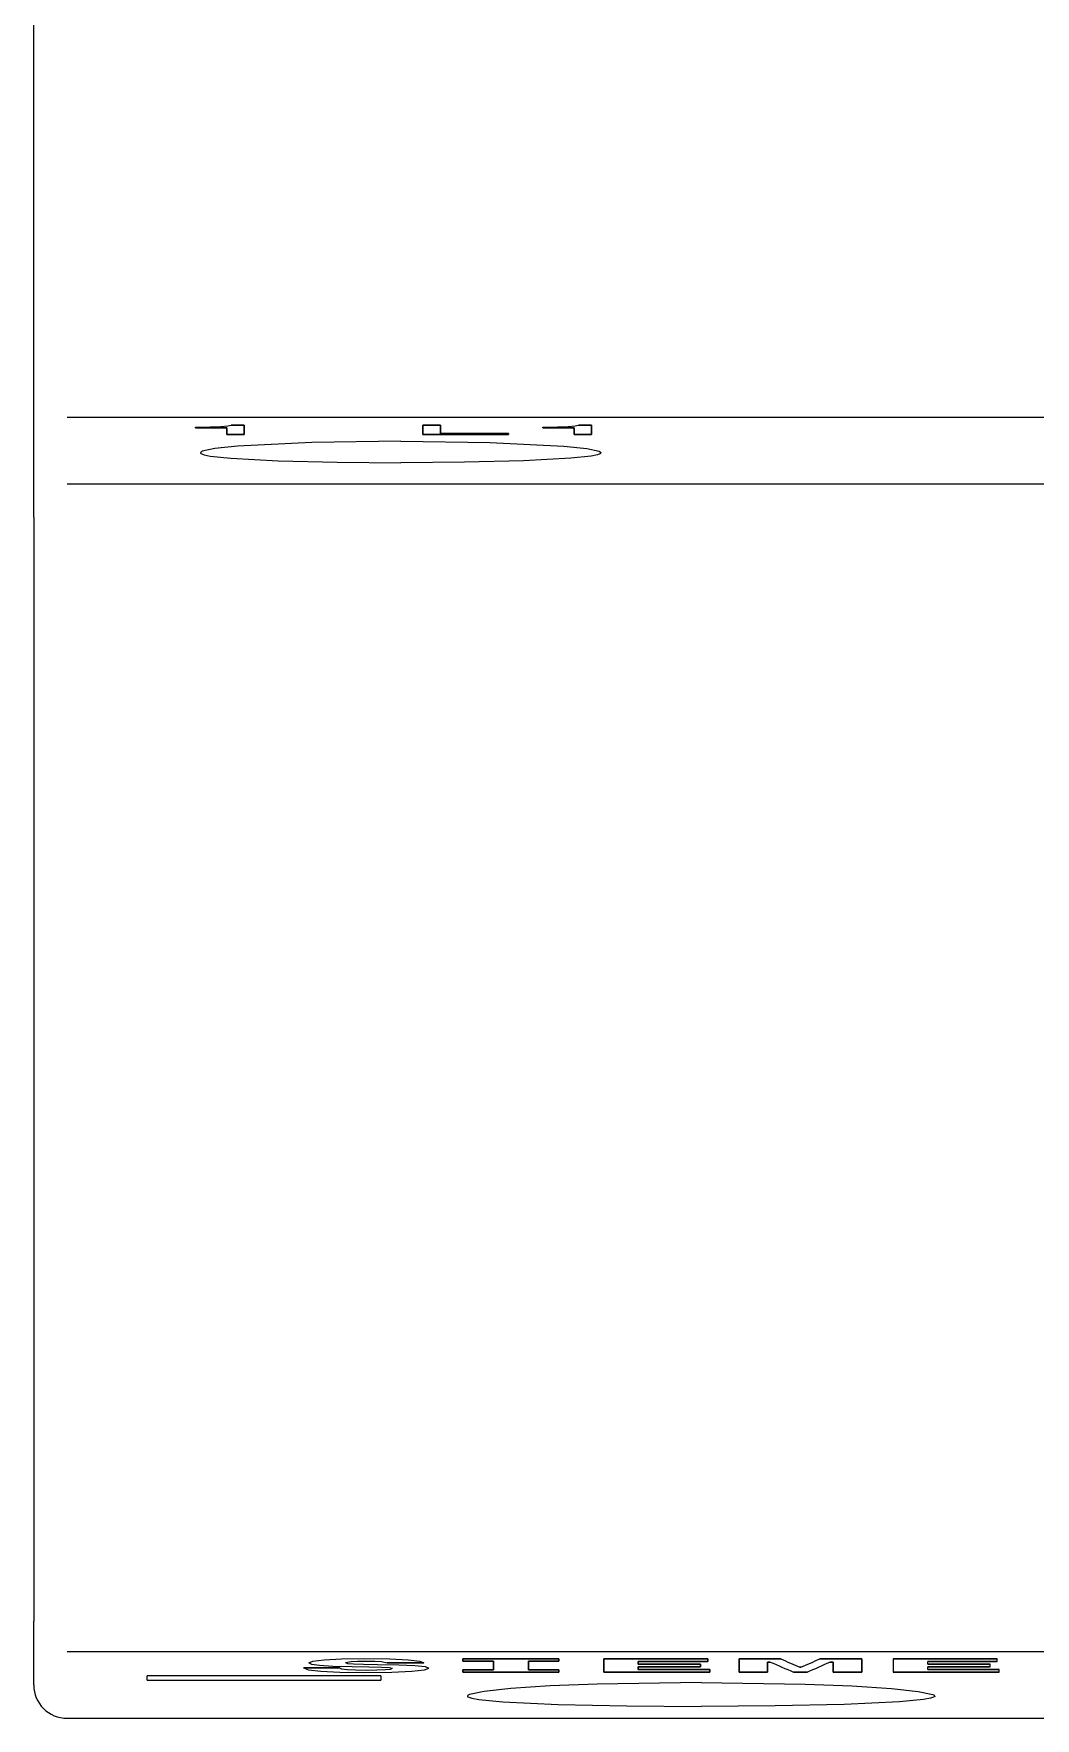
# Model space of a CAD drawing. Extents: x 72 to 370, y -12 to 333.
# Drawn here: x 187.5 to 202.51, y -4.95 to 20.3 of the extents above; entities that cross this region are included whole.
import ezdxf

# ---------------------------------------------------------------- set-up
doc = ezdxf.new("R2010")
doc.units = 0
doc.layers.get('0').update_dxf_attribs({"linetype": 'CONTINUOUS'})

msp = doc.modelspace()

# ---------------------------------------------------------------- linework, layer by layer
at = {"color": 7, "ltscale": 0.150931}
msp.add_line((187.5, 15.010712), (187.5, 21.047958), dxfattribs=at)
at = {"color": 7, "ltscale": 0.023927}
msp.add_line((187.5, 14.053627), (187.5, 15.010712), dxfattribs=at)
at = {"color": 7}
for p, q in [((232, 14.547638), (188, 14.547638)), ((232, 13.547604), (188, 13.547604)), ((188, -3.952446), (232, -3.952446))]:
    msp.add_line(p, q, dxfattribs=at)
at = {"color": 7, "ltscale": 0.005477}
for p, q in [((189.926117, 14.404694), (190.145172, 14.406368)), ((189.926117, 14.404694), (190.145172, 14.406368)), ((195.130707, 14.404694), (195.349762, 14.406368)), ((195.130707, 14.404694), (195.349762, 14.406368))]:
    msp.add_line(p, q, dxfattribs=at)
at = {"color": 7, "ltscale": 0.000369}
for p, q in [((189.926117, 14.404694), (189.926117, 14.389935)), ((189.926117, 14.389935), (189.926117, 14.404694)), ((195.130707, 14.404694), (195.130707, 14.389935)), ((195.130707, 14.389935), (195.130707, 14.404694))]:
    msp.add_line(p, q, dxfattribs=at)
at = {"color": 7, "ltscale": 0.003963}
for p, q in [((190.145172, 14.406368), (190.303619, 14.411392)), ((190.145172, 14.406368), (190.303619, 14.411392)), ((192.322647, -4.226204), (192.481155, -4.228386)), ((192.322647, -4.226204), (192.481155, -4.228386))]:
    msp.add_line(p, q, dxfattribs=at)
at = {"color": 7, "ltscale": 0.002603}
for p, q in [((190.303619, 14.411392), (190.407379, 14.42001)), ((190.303619, 14.411392), (190.407379, 14.42001)), ((195.50827, 14.411392), (195.61203, 14.42001)), ((195.50827, 14.411392), (195.61203, 14.42001))]:
    msp.add_line(p, q, dxfattribs=at)
at = {"color": 7, "ltscale": 0.001336}
msp.add_line((190.407379, 14.42001), (190.459259, 14.432903), dxfattribs=at)
msp.add_line((190.407379, 14.42001), (190.459259, 14.432903), dxfattribs=at)
at = {"color": 7, "ltscale": 0.0049}
for p, q in [((190.655243, 14.432903), (190.459259, 14.432903)), ((190.459259, 14.432903), (190.655243, 14.432903)), ((195.859833, 14.432903), (195.663849, 14.432903)), ((195.663849, 14.432903), (195.859833, 14.432903))]:
    msp.add_line(p, q, dxfattribs=at)
at = {"color": 7, "ltscale": 0.003555}
for p, q in [((190.655243, 14.290691), (190.655243, 14.432903)), ((190.655243, 14.432903), (190.655243, 14.290691)), ((195.859833, 14.290691), (195.859833, 14.432903)), ((195.859833, 14.432903), (195.859833, 14.290691))]:
    msp.add_line(p, q, dxfattribs=at)
at = {"color": 7, "ltscale": 0.006628}
for p, q in [((193.594696, 14.431843), (193.329559, 14.431843)), ((193.329559, 14.431843), (193.594696, 14.431843))]:
    msp.add_line(p, q, dxfattribs=at)
at = {"color": 7, "ltscale": 0.003529}
for p, q in [((193.329559, 14.431843), (193.329559, 14.290691)), ((193.329559, 14.290691), (193.329559, 14.431843))]:
    msp.add_line(p, q, dxfattribs=at)
at = {"color": 7, "ltscale": 0.003118}
for p, q in [((193.594696, 14.307137), (193.594696, 14.431843)), ((193.594696, 14.431843), (193.594696, 14.307137))]:
    msp.add_line(p, q, dxfattribs=at)
at = {"color": 7, "ltscale": 0.003965}
msp.add_line((195.349762, 14.406368), (195.50827, 14.411392), dxfattribs=at)
msp.add_line((195.349762, 14.406368), (195.50827, 14.411392), dxfattribs=at)
at = {"color": 7, "ltscale": 0.001335}
msp.add_line((195.61203, 14.42001), (195.663849, 14.432903), dxfattribs=at)
msp.add_line((195.61203, 14.42001), (195.663849, 14.432903), dxfattribs=at)
at = {"color": 7, "ltscale": 0.011671}
for p, q in [((189.926117, 14.389935), (190.392975, 14.389935)), ((190.392975, 14.389935), (189.926117, 14.389935))]:
    msp.add_line(p, q, dxfattribs=at)
at = {"color": 7, "ltscale": 0.002481}
for p, q in [((190.392975, 14.389935), (190.392975, 14.290691)), ((190.392975, 14.290691), (190.392975, 14.389935)), ((195.597626, 14.389935), (195.597626, 14.290691)), ((195.597626, 14.290691), (195.597626, 14.389935))]:
    msp.add_line(p, q, dxfattribs=at)
at = {"color": 7, "ltscale": 0.006557}
for p, q in [((190.392975, 14.290691), (190.655243, 14.290691)), ((190.655243, 14.290691), (190.392975, 14.290691))]:
    msp.add_line(p, q, dxfattribs=at)
at = {"color": 7, "ltscale": 0.032133}
for p, q in [((193.329559, 14.290691), (194.614899, 14.290691)), ((194.614899, 14.290691), (193.329559, 14.290691))]:
    msp.add_line(p, q, dxfattribs=at)
at = {"color": 7, "ltscale": 0.025505}
for p, q in [((194.614899, 14.307137), (193.594696, 14.307137)), ((193.594696, 14.307137), (194.614899, 14.307137))]:
    msp.add_line(p, q, dxfattribs=at)
at = {"color": 7, "ltscale": 0.000411}
for p, q in [((194.614899, 14.290691), (194.614899, 14.307137)), ((194.614899, 14.307137), (194.614899, 14.290691))]:
    msp.add_line(p, q, dxfattribs=at)
at = {"color": 7, "ltscale": 0.011673}
for p, q in [((195.130707, 14.389935), (195.597626, 14.389935)), ((195.597626, 14.389935), (195.130707, 14.389935))]:
    msp.add_line(p, q, dxfattribs=at)
at = {"color": 7, "ltscale": 0.006555}
for p, q in [((195.597626, 14.290691), (195.859833, 14.290691)), ((195.859833, 14.290691), (195.597626, 14.290691))]:
    msp.add_line(p, q, dxfattribs=at)
at = {"color": 7, "ltscale": 0.024998}
msp.add_line((187.5, 13.053703), (187.5, 14.053627), dxfattribs=at)
at = {"color": 7, "ltscale": 0.413697}
msp.add_line((187.5, 13.053703), (187.5, -3.494171), dxfattribs=at)
at = {"color": 7, "ltscale": 0.023946}
msp.add_line((187.5, -4.452019), (187.5, -3.494171), dxfattribs=at)
at = {"color": 7, "ltscale": 0.013419}
for p, q in [((192.081299, -4.195854), (191.544556, -4.195854)), ((191.544556, -4.195854), (192.081299, -4.195854))]:
    msp.add_line(p, q, dxfattribs=at)
at = {"color": 7, "ltscale": 0.001942}
msp.add_line((191.544556, -4.195854), (191.616608, -4.224838), dxfattribs=at)
msp.add_line((191.544556, -4.195854), (191.616608, -4.224838), dxfattribs=at)
at = {"color": 7, "ltscale": 0.004713}
msp.add_line((191.616608, -4.224838), (191.803925, -4.24601), dxfattribs=at)
msp.add_line((191.616608, -4.224838), (191.803925, -4.24601), dxfattribs=at)
at = {"color": 7, "ltscale": 0.001583}
msp.add_line((191.62381, -4.120453), (191.681442, -4.094223), dxfattribs=at)
msp.add_line((191.62381, -4.120453), (191.681442, -4.094223), dxfattribs=at)
at = {"color": 7, "ltscale": 0.001123}
msp.add_line((191.62381, -4.120453), (191.663422, -4.141663), dxfattribs=at)
msp.add_line((191.62381, -4.120453), (191.663422, -4.141663), dxfattribs=at)
at = {"color": 7, "ltscale": 0.002997}
msp.add_line((191.663422, -4.141663), (191.782303, -4.157173), dxfattribs=at)
msp.add_line((191.663422, -4.141663), (191.782303, -4.157173), dxfattribs=at)
at = {"color": 7, "ltscale": 0.004264}
msp.add_line((191.681442, -4.094223), (191.850754, -4.073601), dxfattribs=at)
msp.add_line((191.681442, -4.094223), (191.850754, -4.073601), dxfattribs=at)
at = {"color": 7, "ltscale": 0.005051}
msp.add_line((191.782303, -4.157173), (191.984039, -4.167999), dxfattribs=at)
msp.add_line((191.782303, -4.157173), (191.984039, -4.167999), dxfattribs=at)
at = {"color": 7, "ltscale": 0.007122}
msp.add_line((191.803925, -4.24601), (192.088501, -4.258873), dxfattribs=at)
msp.add_line((191.803925, -4.24601), (192.088501, -4.258873), dxfattribs=at)
at = {"color": 7, "ltscale": 0.006583}
msp.add_line((191.850754, -4.073601), (192.113708, -4.06002), dxfattribs=at)
msp.add_line((191.850754, -4.073601), (192.113708, -4.06002), dxfattribs=at)
at = {"color": 7, "ltscale": 0.007207}
msp.add_line((191.984039, -4.167999), (192.272217, -4.175079), dxfattribs=at)
msp.add_line((191.984039, -4.167999), (192.272217, -4.175079), dxfattribs=at)
at = {"color": 7, "ltscale": 0.000881}
msp.add_line((192.081299, -4.195854), (192.113708, -4.209724), dxfattribs=at)
msp.add_line((192.081299, -4.195854), (192.113708, -4.209724), dxfattribs=at)
at = {"color": 7, "ltscale": 0.009277}
msp.add_line((192.088501, -4.258873), (192.459534, -4.263405), dxfattribs=at)
msp.add_line((192.088501, -4.258873), (192.459534, -4.263405), dxfattribs=at)
at = {"color": 7, "ltscale": 0.008556}
msp.add_line((192.113708, -4.06002), (192.455933, -4.055168), dxfattribs=at)
msp.add_line((192.113708, -4.06002), (192.455933, -4.055168), dxfattribs=at)
at = {"color": 7, "ltscale": 0.002087}
msp.add_line((192.113708, -4.209724), (192.196564, -4.21991), dxfattribs=at)
msp.add_line((192.113708, -4.209724), (192.196564, -4.21991), dxfattribs=at)
at = {"color": 7, "ltscale": 0.002113}
msp.add_line((192.171356, -4.117523), (192.254211, -4.100739), dxfattribs=at)
msp.add_line((192.171356, -4.117523), (192.254211, -4.100739), dxfattribs=at)
at = {"color": 7, "ltscale": 0.000774}
msp.add_line((192.171356, -4.117523), (192.200165, -4.128906), dxfattribs=at)
msp.add_line((192.171356, -4.117523), (192.200165, -4.128906), dxfattribs=at)
at = {"color": 7, "ltscale": 0.003156}
msp.add_line((192.196564, -4.21991), (192.322647, -4.226204), dxfattribs=at)
msp.add_line((192.196564, -4.21991), (192.322647, -4.226204), dxfattribs=at)
at = {"color": 7, "ltscale": 0.002348}
msp.add_line((192.200165, -4.128906), (192.293823, -4.13588), dxfattribs=at)
msp.add_line((192.200165, -4.128906), (192.293823, -4.13588), dxfattribs=at)
at = {"color": 7, "ltscale": 0.002434}
msp.add_line((192.254211, -4.100739), (192.351471, -4.096001), dxfattribs=at)
msp.add_line((192.254211, -4.100739), (192.351471, -4.096001), dxfattribs=at)
at = {"color": 7, "ltscale": 0.006215}
msp.add_line((192.272217, -4.175079), (192.520782, -4.179596), dxfattribs=at)
msp.add_line((192.272217, -4.175079), (192.520782, -4.179596), dxfattribs=at)
at = {"color": 7, "ltscale": 0.003694}
msp.add_line((192.293823, -4.13588), (192.441528, -4.140503), dxfattribs=at)
msp.add_line((192.293823, -4.13588), (192.441528, -4.140503), dxfattribs=at)
at = {"color": 7, "ltscale": 0.003333}
msp.add_line((192.351471, -4.096001), (192.484756, -4.093925), dxfattribs=at)
msp.add_line((192.351471, -4.096001), (192.484756, -4.093925), dxfattribs=at)
at = {"color": 7, "ltscale": 0.005224}
msp.add_line((192.441528, -4.140503), (192.650452, -4.144257), dxfattribs=at)
msp.add_line((192.441528, -4.140503), (192.650452, -4.144257), dxfattribs=at)
at = {"color": 7, "ltscale": 0.009457}
msp.add_line((192.455933, -4.055168), (192.834183, -4.06002), dxfattribs=at)
msp.add_line((192.455933, -4.055168), (192.834183, -4.06002), dxfattribs=at)
at = {"color": 7, "ltscale": 0.010177}
msp.add_line((192.459534, -4.263405), (192.866608, -4.258873), dxfattribs=at)
msp.add_line((192.459534, -4.263405), (192.866608, -4.258873), dxfattribs=at)
at = {"color": 7, "ltscale": 0.004053}
msp.add_line((192.481155, -4.228386), (192.64325, -4.226753), dxfattribs=at)
msp.add_line((192.481155, -4.228386), (192.64325, -4.226753), dxfattribs=at)
at = {"color": 7, "ltscale": 0.003153}
msp.add_line((192.484756, -4.093925), (192.61084, -4.096001), dxfattribs=at)
msp.add_line((192.484756, -4.093925), (192.61084, -4.096001), dxfattribs=at)
at = {"color": 7, "ltscale": 0.004774}
msp.add_line((192.520782, -4.179596), (192.7117, -4.18438), dxfattribs=at)
msp.add_line((192.520782, -4.179596), (192.7117, -4.18438), dxfattribs=at)
at = {"color": 7, "ltscale": 0.002525}
msp.add_line((192.61084, -4.096001), (192.7117, -4.101334), dxfattribs=at)
msp.add_line((192.61084, -4.096001), (192.7117, -4.101334), dxfattribs=at)
at = {"color": 7, "ltscale": 0.003155}
msp.add_line((192.64325, -4.226753), (192.769333, -4.221558), dxfattribs=at)
msp.add_line((192.64325, -4.226753), (192.769333, -4.221558), dxfattribs=at)
at = {"color": 7, "ltscale": 0.008017}
msp.add_line((192.650452, -4.144257), (192.971069, -4.151161), dxfattribs=at)
msp.add_line((192.650452, -4.144257), (192.971069, -4.151161), dxfattribs=at)
at = {"color": 7, "ltscale": 0.002211}
msp.add_line((192.7117, -4.101334), (192.798157, -4.119865), dxfattribs=at)
msp.add_line((192.7117, -4.101334), (192.798157, -4.119865), dxfattribs=at)
at = {"color": 7, "ltscale": 0.002977}
msp.add_line((192.7117, -4.18438), (192.830566, -4.191383), dxfattribs=at)
msp.add_line((192.7117, -4.18438), (192.830566, -4.191383), dxfattribs=at)
at = {"color": 7, "ltscale": 0.001902}
msp.add_line((192.769333, -4.221558), (192.844986, -4.213585), dxfattribs=at)
msp.add_line((192.769333, -4.221558), (192.844986, -4.213585), dxfattribs=at)
at = {"color": 7, "ltscale": 5.9e-05}
for p, q in [((192.798157, -4.119865), (192.798157, -4.122208)), ((192.798157, -4.122208), (192.798157, -4.119865))]:
    msp.add_line(p, q, dxfattribs=at)
at = {"color": 7, "ltscale": 0.013689}
for p, q in [((192.798157, -4.122208), (193.345703, -4.122208)), ((193.345703, -4.122208), (192.798157, -4.122208))]:
    msp.add_line(p, q, dxfattribs=at)
at = {"color": 7, "ltscale": 0.001118}
msp.add_line((192.830566, -4.191383), (192.87381, -4.202805), dxfattribs=at)
msp.add_line((192.830566, -4.191383), (192.87381, -4.202805), dxfattribs=at)
at = {"color": 7, "ltscale": 0.006942}
msp.add_line((192.834183, -4.06002), (193.111557, -4.072998), dxfattribs=at)
msp.add_line((192.834183, -4.06002), (193.111557, -4.072998), dxfattribs=at)
at = {"color": 7, "ltscale": 0.000769}
msp.add_line((192.844986, -4.213585), (192.87381, -4.202805), dxfattribs=at)
msp.add_line((192.844986, -4.213585), (192.87381, -4.202805), dxfattribs=at)
at = {"color": 7, "ltscale": 0.007481}
msp.add_line((192.866608, -4.258873), (193.165588, -4.246811), dxfattribs=at)
msp.add_line((192.866608, -4.258873), (193.165588, -4.246811), dxfattribs=at)
at = {"color": 7, "ltscale": 0.006039}
msp.add_line((192.971069, -4.151161), (193.212418, -4.161453), dxfattribs=at)
msp.add_line((192.971069, -4.151161), (193.212418, -4.161453), dxfattribs=at)
at = {"color": 7, "ltscale": 0.004355}
msp.add_line((193.111557, -4.072998), (193.28447, -4.094223), dxfattribs=at)
msp.add_line((193.111557, -4.072998), (193.28447, -4.094223), dxfattribs=at)
at = {"color": 7, "ltscale": 0.004709}
msp.add_line((193.165588, -4.246811), (193.352905, -4.227028), dxfattribs=at)
msp.add_line((193.165588, -4.246811), (193.352905, -4.227028), dxfattribs=at)
at = {"color": 7, "ltscale": 0.003802}
msp.add_line((193.212418, -4.161453), (193.363708, -4.177055), dxfattribs=at)
msp.add_line((193.212418, -4.161453), (193.363708, -4.177055), dxfattribs=at)
at = {"color": 7, "ltscale": 0.001683}
msp.add_line((193.28447, -4.094223), (193.345703, -4.122208), dxfattribs=at)
msp.add_line((193.28447, -4.094223), (193.345703, -4.122208), dxfattribs=at)
at = {"color": 7, "ltscale": 0.001751}
msp.add_line((193.352905, -4.227028), (193.417755, -4.200584), dxfattribs=at)
msp.add_line((193.352905, -4.227028), (193.417755, -4.200584), dxfattribs=at)
at = {"color": 7, "ltscale": 0.001474}
msp.add_line((193.363708, -4.177055), (193.417755, -4.200584), dxfattribs=at)
msp.add_line((193.363708, -4.177055), (193.417755, -4.200584), dxfattribs=at)
at = {"color": 7, "ltscale": 0.036023}
for p, q in [((195.370209, -4.060631), (193.929276, -4.060631)), ((193.929276, -4.060631), (195.370209, -4.060631)), ((193.929276, -4.258339), (195.370209, -4.258339)), ((195.370209, -4.258339), (193.929276, -4.258339))]:
    msp.add_line(p, q, dxfattribs=at)
at = {"color": 7, "ltscale": 0.000899}
for p, q in [((193.929276, -4.060631), (193.929276, -4.096596)), ((193.929276, -4.096596), (193.929276, -4.060631)), ((195.370209, -4.096596), (195.370209, -4.060631)), ((195.370209, -4.060631), (195.370209, -4.096596))]:
    msp.add_line(p, q, dxfattribs=at)
at = {"color": 7, "ltscale": 0.011438}
for p, q in [((193.929276, -4.096596), (194.38678, -4.096596)), ((194.38678, -4.096596), (193.929276, -4.096596)), ((194.38678, -4.225937), (193.929276, -4.225937)), ((193.929276, -4.225937), (194.38678, -4.225937)), ((194.912704, -4.096596), (195.370209, -4.096596)), ((195.370209, -4.096596), (194.912704, -4.096596)), ((195.370209, -4.225937), (194.912704, -4.225937)), ((194.912704, -4.225937), (195.370209, -4.225937))]:
    msp.add_line(p, q, dxfattribs=at)
at = {"color": 7, "ltscale": 0.00081}
for p, q in [((193.929276, -4.225937), (193.929276, -4.258339)), ((193.929276, -4.258339), (193.929276, -4.225937)), ((195.370209, -4.258339), (195.370209, -4.225937)), ((195.370209, -4.225937), (195.370209, -4.258339))]:
    msp.add_line(p, q, dxfattribs=at)
at = {"color": 7, "ltscale": 0.003234}
for p, q in [((194.38678, -4.096596), (194.38678, -4.225937)), ((194.38678, -4.225937), (194.38678, -4.096596)), ((194.912704, -4.225937), (194.912704, -4.096596)), ((194.912704, -4.096596), (194.912704, -4.225937))]:
    msp.add_line(p, q, dxfattribs=at)
at = {"color": 7, "ltscale": 0.038995}
for p, q in [((197.600037, -4.060631), (196.040222, -4.060631)), ((196.040222, -4.060631), (197.600037, -4.060631)), ((201.937195, -4.060631), (200.377411, -4.060631)), ((200.377411, -4.060631), (201.937195, -4.060631))]:
    msp.add_line(p, q, dxfattribs=at)
at = {"color": 7, "ltscale": 0.004943}
for p, q in [((196.040222, -4.060631), (196.040222, -4.258339)), ((196.040222, -4.258339), (196.040222, -4.060631)), ((198.068329, -4.060631), (198.068329, -4.258339)), ((198.068329, -4.258339), (198.068329, -4.060631)), ((199.905502, -4.258339), (199.905502, -4.060631)), ((199.905502, -4.060631), (199.905502, -4.258339)), ((200.377411, -4.060631), (200.377411, -4.258339)), ((200.377411, -4.060631), (200.377411, -4.258339))]:
    msp.add_line(p, q, dxfattribs=at)
at = {"color": 7, "ltscale": 0.039716}
for p, q in [((196.040222, -4.258339), (197.628845, -4.258339)), ((197.628845, -4.258339), (196.040222, -4.258339))]:
    msp.add_line(p, q, dxfattribs=at)
at = {"color": 7, "ltscale": 0.001009}
for p, q in [((196.55896, -4.140503), (196.55896, -4.100151)), ((196.55896, -4.100151), (196.55896, -4.140503)), ((200.896133, -4.140503), (200.896133, -4.100151)), ((200.896133, -4.140503), (200.896133, -4.100151))]:
    msp.add_line(p, q, dxfattribs=at)
at = {"color": 7, "ltscale": 0.026027}
for p, q in [((196.55896, -4.100151), (197.600037, -4.100151)), ((197.600037, -4.100151), (196.55896, -4.100151)), ((200.896133, -4.100151), (201.937195, -4.100151)), ((201.937195, -4.100151), (200.896133, -4.100151))]:
    msp.add_line(p, q, dxfattribs=at)
at = {"color": 7, "ltscale": 0.023325}
for p, q in [((197.491959, -4.140503), (196.55896, -4.140503)), ((196.55896, -4.140503), (197.491959, -4.140503)), ((196.55896, -4.178467), (197.491959, -4.178467)), ((197.491959, -4.178467), (196.55896, -4.178467)), ((201.829132, -4.140503), (200.896133, -4.140503)), ((200.896133, -4.140503), (201.829132, -4.140503)), ((200.896133, -4.178467), (201.829132, -4.178467)), ((201.829132, -4.178467), (200.896133, -4.178467))]:
    msp.add_line(p, q, dxfattribs=at)
at = {"color": 7, "ltscale": 0.001105}
for p, q in [((196.55896, -4.222649), (196.55896, -4.178467)), ((196.55896, -4.178467), (196.55896, -4.222649)), ((200.896133, -4.222649), (200.896133, -4.178467)), ((200.896133, -4.222649), (200.896133, -4.178467))]:
    msp.add_line(p, q, dxfattribs=at)
at = {"color": 7, "ltscale": 0.026747}
for p, q in [((197.628845, -4.222649), (196.55896, -4.222649)), ((196.55896, -4.222649), (197.628845, -4.222649)), ((201.966019, -4.222649), (200.896133, -4.222649)), ((200.896133, -4.222649), (201.966019, -4.222649))]:
    msp.add_line(p, q, dxfattribs=at)
at = {"color": 7, "ltscale": 0.000949}
for p, q in [((197.491959, -4.178467), (197.491959, -4.140503)), ((197.491959, -4.140503), (197.491959, -4.178467)), ((201.829132, -4.178467), (201.829132, -4.140503)), ((201.829132, -4.178467), (201.829132, -4.140503))]:
    msp.add_line(p, q, dxfattribs=at)
at = {"color": 7, "ltscale": 0.000988}
for p, q in [((197.600037, -4.100151), (197.600037, -4.060631)), ((197.600037, -4.060631), (197.600037, -4.100151)), ((201.937195, -4.100151), (201.937195, -4.060631)), ((201.937195, -4.100151), (201.937195, -4.060631))]:
    msp.add_line(p, q, dxfattribs=at)
at = {"color": 7, "ltscale": 0.000892}
for p, q in [((197.628845, -4.258339), (197.628845, -4.222649)), ((197.628845, -4.222649), (197.628845, -4.258339)), ((201.966019, -4.258339), (201.966019, -4.222649)), ((201.966019, -4.258339), (201.966019, -4.222649))]:
    msp.add_line(p, q, dxfattribs=at)
at = {"color": 7, "ltscale": 0.01567}
for p, q in [((198.695129, -4.060631), (198.068329, -4.060631)), ((198.068329, -4.060631), (198.695129, -4.060631)), ((199.905502, -4.060631), (199.278702, -4.060631)), ((199.278702, -4.060631), (199.905502, -4.060631))]:
    msp.add_line(p, q, dxfattribs=at)
at = {"color": 7, "ltscale": 0.010627}
for p, q in [((198.068329, -4.258339), (198.493408, -4.258339)), ((198.493408, -4.258339), (198.068329, -4.258339))]:
    msp.add_line(p, q, dxfattribs=at)
at = {"color": 7, "ltscale": 0.003755}
for p, q in [((198.493408, -4.258339), (198.493408, -4.108124)), ((198.493408, -4.108124), (198.493408, -4.258339)), ((199.476837, -4.108124), (199.476837, -4.258339)), ((199.476837, -4.258339), (199.476837, -4.108124))]:
    msp.add_line(p, q, dxfattribs=at)
at = {"color": 7, "ltscale": 0.00108}
for p, q in [((198.493408, -4.108124), (198.536621, -4.108124)), ((198.536621, -4.108124), (198.493408, -4.108124))]:
    msp.add_line(p, q, dxfattribs=at)
at = {"color": 7, "ltscale": 0.005043}
for p, q in [((198.886047, -4.258339), (199.087784, -4.258339)), ((199.087784, -4.258339), (198.886047, -4.258339))]:
    msp.add_line(p, q, dxfattribs=at)
at = {"color": 7, "ltscale": 0.00036}
for p, q in [((198.994125, -4.185501), (198.979706, -4.185501)), ((198.979706, -4.185501), (198.994125, -4.185501))]:
    msp.add_line(p, q, dxfattribs=at)
at = {"color": 7, "ltscale": 0.001171}
for p, q in [((199.429993, -4.108124), (199.476837, -4.108124)), ((199.476837, -4.108124), (199.429993, -4.108124))]:
    msp.add_line(p, q, dxfattribs=at)
at = {"color": 7, "ltscale": 0.010717}
for p, q in [((199.476837, -4.258339), (199.905502, -4.258339)), ((199.905502, -4.258339), (199.476837, -4.258339))]:
    msp.add_line(p, q, dxfattribs=at)
at = {"color": 7, "ltscale": 0.039715}
for p, q in [((200.377411, -4.258339), (201.966019, -4.258339)), ((201.966019, -4.258339), (200.377411, -4.258339))]:
    msp.add_line(p, q, dxfattribs=at)
at = {"color": 7, "ltscale": 0.0875}
for p, q in [((192.699997, -4.31292), (189.199997, -4.31292)), ((189.199997, -4.382057), (192.699997, -4.382057))]:
    msp.add_line(p, q, dxfattribs=at)
at = {"color": 7, "ltscale": 0.001728}
for p, q in [((189.199997, -4.382057), (189.199997, -4.31292)), ((192.699997, -4.31292), (192.699997, -4.382057))]:
    msp.add_line(p, q, dxfattribs=at)
at = {"color": 7, "ltscale": 0.4375}
msp.add_line((188, -4.952019), (205.5, -4.952019), dxfattribs=at)
at = {"color": 7}
for points in [[(193, 14.194618), (191.665405, 14.174961), (190.55484, 14.117317), (190.213562, 14.080708), (190.026154, 14.040295), (190.007217, 14.029984), (190.000809, 14.022423), (190, 14.018658)], [(193, 14.194618), (194.334595, 14.174961), (195.44516, 14.117317), (195.786438, 14.080708), (195.973846, 14.040295), (195.992783, 14.029984), (195.999191, 14.022423), (196, 14.018658)], [(190, 14.018658), (190.000671, 14.01524), (190.005981, 14.008453), (190.016602, 14.00174), (190.053467, 13.988602), (190.146255, 13.969833), (190.45166, 13.936684), (191.162186, 13.898689), (192.047058, 13.876747), (193, 13.869678)], [(196, 14.018658), (195.999329, 14.01524), (195.994019, 14.008453), (195.983398, 14.00174), (195.946533, 13.988602), (195.853745, 13.969833), (195.54834, 13.936684), (194.837814, 13.898689), (193.952927, 13.876747), (193, 13.869678)], [(197.5, -4.415138), (195.943008, -4.438721), (195.240585, -4.46769), (194.647369, -4.506775), (194.249191, -4.549088), (194.030502, -4.594879), (194.008423, -4.606392), (194.000931, -4.614784), (194, -4.61895)], [(197.5, -4.415138), (199.056992, -4.438721), (199.759415, -4.46769), (200.352631, -4.506775), (200.750809, -4.549088), (200.969482, -4.594879), (200.991577, -4.606392), (200.999069, -4.614784), (201, -4.61895)], [(194, -4.61895), (194.000778, -4.622726), (194.006989, -4.630196), (194.019379, -4.63755), (194.062378, -4.65184), (194.170654, -4.672028), (194.527008, -4.706955), (195.356049, -4.74572), (196.388336, -4.76741), (197.5, -4.774269)], [(201, -4.61895), (200.999222, -4.622726), (200.993011, -4.630196), (200.980621, -4.63755), (200.937622, -4.65184), (200.829346, -4.672028), (200.472992, -4.706955), (199.643951, -4.74572), (198.611664, -4.76741), (197.5, -4.774269)]]:
    msp.add_lwpolyline(points, dxfattribs=at)
for centre, radius, start, end in [((202.919418, 5.604691), 10.655867, 245.713313, 247.758504), ((202.919418, 5.604691), 10.655867, 245.713313, 247.758504), ((203.314713, 6.080292), 11.143555, 245.508892, 247.106808), ((203.314713, 6.080292), 11.143555, 245.508892, 247.106808), ((194.659119, 6.080261), 11.143525, 292.893227, 294.491151), ((194.659119, 6.080261), 11.143525, 292.893227, 294.491151), ((195.110214, 5.267605), 10.32302, 292.663003, 294.737475), ((195.110214, 5.267605), 10.32302, 292.663003, 294.737475), ((188, -4.452019), 0.5, 180.000005, 270.000001)]:
    msp.add_arc(centre, radius, start, end, dxfattribs=at)

doc.saveas('drawing.dxf')
